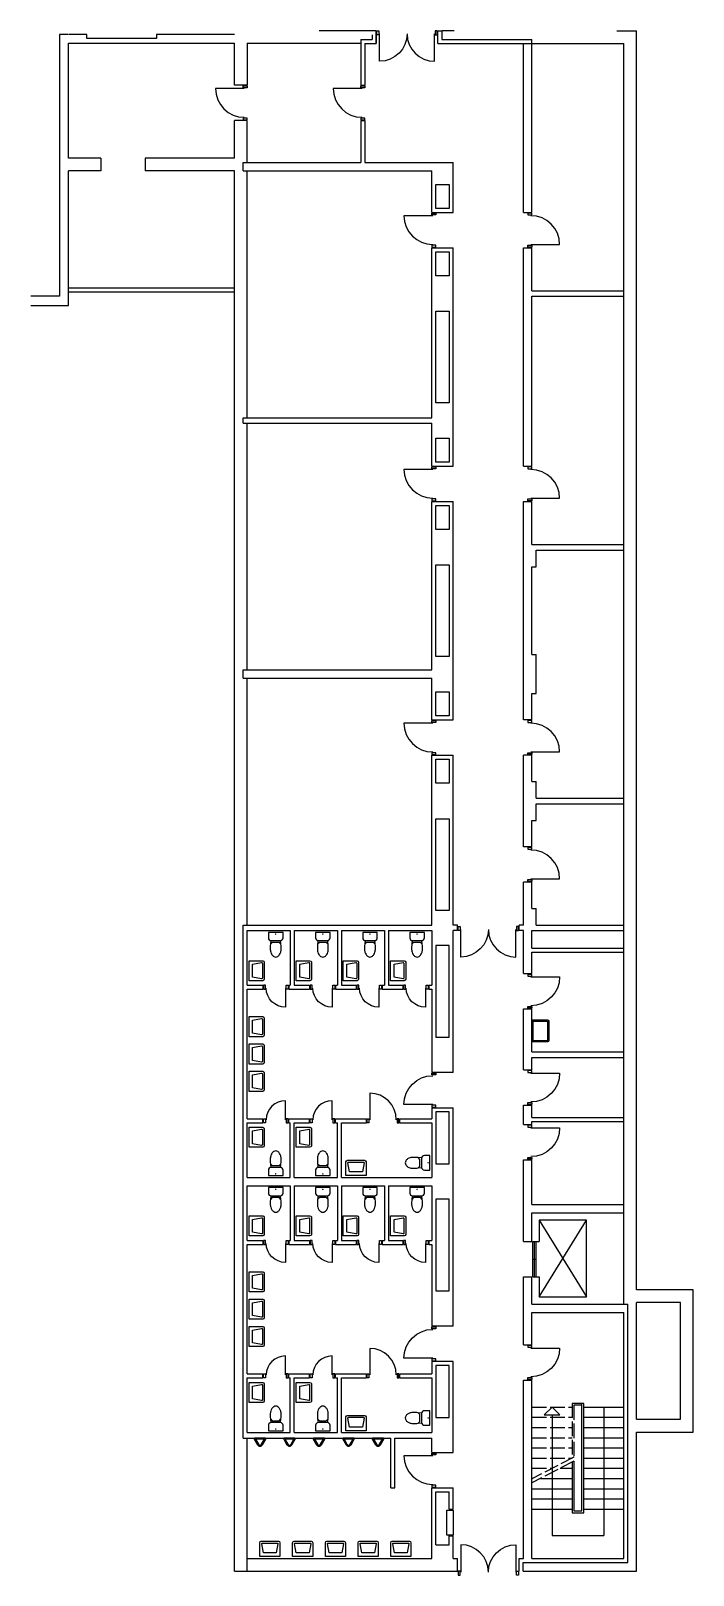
# Model space of a CAD drawing. Header units: millimetres. Extents: x -138872749 to -138854587, y 257765597 to 257807957.
import ezdxf

# ---------------------------------------------------------------- set-up
doc = ezdxf.new("R2010")
doc.units = ezdxf.units.MM
doc.header["$LTSCALE"] = 100
doc.linetypes.add('HIDDEN', pattern=[5, 4, -1])
for name, color, linetype in [('A12----', 1, 'Continuous'), ('A21----', 7, 'Continuous'), ('A22--U-', 3, 'Continuous'), ('A24----', 1, 'Continuous'), ('A321---', 1, 'Continuous'), ('A59----', 2, 'Continuous'), ('A66----', 12, 'Continuous'), ('A89--Y-', 12, 'Continuous')]:
    doc.layers.add(name, color=color, linetype=linetype)

# ---------------------------------------------------------------- blocks, each defined once
blk = doc.blocks.new('D97V')
for points in [[(20, 0), (20, 110), (70, 110), (70, 0)], [(950, 0), (950, 110), (900, 110), (900, 0)]]:
    blk.add_lwpolyline(points, close=True)
blk.add_lwpolyline([(90, 30), (90, -760, 0.4142135623730951), (880, 30, 0.4142135623730951)], format="xyb")
blk = doc.blocks.new('D97H')
for points in [[(-950, 110), (-900, 110), (-900, 0), (-950, 0)], [(-20, 0), (-20, 110), (-70, 110), (-70, 0)]]:
    blk.add_lwpolyline(points, close=True)
blk.add_lwpolyline([(-90, 30), (-90, -760, -0.4142135623730951), (-880, 30)], format="xyb")
blk = doc.blocks.new('RENGVASK')
blk.add_line((-305, -35), (305, -35))
blk.add_lwpolyline([(300, 0, -0.4142135623730951), (305, -5), (305, -425, -0.4142135623730951), (270, -460), (-270, -460, -0.4142135623730951), (-305, -425), (-305, -5, -0.4142135623730951), (-300, 0)], format="xyb", close=True)
blk.add_lwpolyline([(260, -35, -0.4142135623730951), (270, -45), (270, -415, -0.4142135623730951), (260, -425), (-260, -425, -0.4142135623730951), (-270, -415), (-270, -45, -0.4142135623730951), (-260, -35)], format="xyb")
blk = doc.blocks.new('D169D')
for points in [[(20, 110), (70, 110), (70, 0), (20, 0)], [(1670, 0), (1670, 110), (1620, 110), (1620, 0)]]:
    blk.add_lwpolyline(points, close=True)
for points in [[(844.9999999999982, 30, -0.4142135623730951), (89.99999999999454, -725.0000000000036), (89.99999999999454, 30)], [(844.9999999999964, 30, 0.4142135623730951), (1600, -725.0000000000036), (1600, 30)]]:
    blk.add_lwpolyline(points, format="xyb")
blk = doc.blocks.new('PIL')
for p, q in [((0, 0), (-212.1320343559637, -212.1320343559637)), ((0, 7.276e-12), (212.1320343559637, -212.1320343559564)), ((-212.1320343559637, -212.1320343559637), (212.1320343559746, -212.1320343559637))]:
    blk.add_line(p, q)
blk = doc.blocks.new('D71V')
for p, q in [((70, 110.0424046834014), (20, 110.0424046834014)), ((20, 110.0424046834014), (20, 0.0424046834014007)), ((20, 0.0424046834014007), (70, 0.0424046834014007)), ((70, 0.0424046834014007), (70, 110.0424046834014)), ((90, 28.39798818088457), (90, -491.6020118191154)), ((639.9999999999927, 0.0424046834014007), (639.9999999999927, 110.0424046834014)), ((639.9999999999927, 110.0424046834014), (689.9999999999927, 110.0424046834014)), ((689.9999999999927, 0.0424046834014007), (639.9999999999927, 0.0424046834014007)), ((689.9999999999927, 110.0424046834014), (689.9999999999927, 0.0424046834014007))]:
    blk.add_line(p, q)
blk.add_arc((91.4526085618927, 37.01359868510917), 528.617606347337, 269.8425545354011, 359.0661302777675)
blk = doc.blocks.new('D71H')
for points in [[(-640, 110.0424046834014), (-690, 110.0424046834014), (-690, 0.0424046834014007), (-640, 0.0424046834014007)], [(-20.00000000000728, 0.0424046834014007), (-70.00000000000728, 0.0424046834014007), (-70.00000000000728, 110.0424046834014), (-20.00000000000728, 110.0424046834014)]]:
    blk.add_lwpolyline(points, close=True)
blk.add_lwpolyline([(-90, 28.39798818088457), (-90, -491.6020118191154, -0.410250066279564), (-620, 28.39798818088457)], format="xyb")
blk = doc.blocks.new('D91H')
for points in [[(-839.9999999999927, 110.0424046833978), (-889.9999999999927, 110.0424046833978), (-889.9999999999927, 0.0424046833977627), (-839.9999999999927, 0.0424046833977627)], [(-19.99999999999272, 0.0424046833977627), (-69.99999999999272, 0.0424046833977627), (-69.99999999999272, 110.0424046833978), (-19.99999999999272, 110.0424046833978)]]:
    blk.add_lwpolyline(points, close=True)
blk.add_lwpolyline([(-819.9999999999927, 30.04240468339776, 0.4142135623730951), (-89.99999999999272, -699.9575953166022), (-89.99999999999272, 30.04240468339776)], format="xyb")
blk = doc.blocks.new('HV')
for points in [[(-235, -470, -0.4142135623730951), (-275, -430), (-275, -50), (275, -50), (275, -430, -0.4142135623730951), (235, -470)], [(-200.9562515292782, -420, -0.4689210488120354), (-220.6218916289799, -396.3582147963461), (-175, -150), (175, -150), (220.6218916289799, -396.3582147963461, -0.4689210488120356), (200.9562515292782, -420)]]:
    blk.add_lwpolyline(points, format="xyb", close=True)
blk = doc.blocks.new('TOI')
blk.add_lwpolyline([(-200, -200, 0.4142135623730951), (-125, -275), (125, -275, 0.4142135623730951), (200, -200), (200, -50), (-200, -50)], format="xyb", close=True)
blk.add_lwpolyline([(-132.2446960051893, -274.6492758400746), (-141.9837119652075, -375.0000000091859, 0.0557223020200318), (-149.9999999974971, -446.7073538793193), (-150, -500, 0.067325895239371), (-137.8636622487393, -589.7227315415512, 0.0797058162322264), (-106.0660171779746, -659.4284078790515, 0.1071248465941432), (-53.87955436162883, -710.0635837497539, 0.1401255773500056), (0, -725.4658166501031, 0.1401255773500056), (53.87955436162883, -710.0635837497539, 0.107124846594143), (106.0660171779746, -659.4284078790515, 0.0797058162323701), (137.8636622487684, -589.7227315414348, 0.0673258952392976), (150, -500), (150, -446.7073538793193, 0.0557223020191417), (141.9837119679651, -375.00000001031), (132.2446959978188, -274.6492758227178)], format="xyb")
blk.add_lwpolyline([(141.9837119581352, -375), (94.29769421648234, -325), (-94.29769421202946, -325), (-141.9837119589502, -375)])
at = {"const_width": 19.75}
blk.add_lwpolyline([(-10.125, -96.95899457277847, 1), (10.125, -96.95899457277847, 1)], format="xyb", close=True, dxfattribs=at)
blk = doc.blocks.new('URINAL')
for points in [[(140.6291130942336, -3.638e-12), (-140.6291130942336, 0, 0.5792579430561207), (-157.892155360445, -30.09887972573779), (-69.05216906486021, -181.9621041626342, 0.5735443452885162), (69.05216906486021, -181.9621041626342), (157.892155360445, -30.09887972573779, 0.5792579430559913)], [(123.1936696413395, -30.00000000000364), (-123.1936696413468, -30), (-43.15760566553945, -166.8137845740312, 0.5735443452885536), (43.15760566553945, -166.8137845740312)]]:
    blk.add_lwpolyline(points, format="xyb", close=True)

msp = doc.modelspace()

# ---------------------------------------------------------------- linework, layer by layer
at = {"layer": 'A12----'}
for p, q in [((-138863277.2756885, 257807606.7721266), (-138863277.2756885, 257807846.7721266)), ((-138861587.2756885, 257807606.7721266), (-138861587.2756885, 257807956.7721266)), ((-138861137.2756885, 257807956.7721266), (-138861467.2756885, 257807956.7721266)), ((-138856677.2756885, 257807956.7721266), (-138856137.2756885, 257807956.7721266)), ((-138856137.2756885, 257773421.7721266), (-138856137.2756885, 257807956.7721266)), ((-138867167.2756885, 257806466.7721266), (-138867167.2756885, 257807616.7721266)), ((-138866817.2756885, 257807616.7721266), (-138866817.2756885, 257806466.7721266)), ((-138866817.2756885, 257807616.7721266), (-138863697.2756885, 257807616.7721266)), ((-138861587.2756885, 257807606.7721266), (-138856677.2756885, 257807606.7721266)), ((-138859007.2756885, 257807606.7721266), (-138856487.2756885, 257807606.7721266)), ((-138856487.2756885, 257773026.7721266), (-138856487.2756885, 257807606.7721266)), ((-138866817.2756885, 257806466.7721266), (-138867167.2756885, 257806466.7721266)), ((-138866817.2756885, 257805496.7721266), (-138867167.2756885, 257805496.7721266)), ((-138867167.2756885, 257804466.7721266), (-138867167.2756885, 257805496.7721266)), ((-138867167.2756885, 257804466.7721266), (-138867167.2756885, 257805496.7721266)), ((-138866817.2756885, 257804346.7721266), (-138866817.2756885, 257805496.7721266)), ((-138870827.2756885, 257804466.7721266), (-138871717.2756885, 257804466.7721266)), ((-138870827.2756885, 257804466.7721266), (-138870827.2756885, 257804116.7721266)), ((-138869617.2756885, 257804466.7721266), (-138869617.2756885, 257804116.7721266)), ((-138867167.2756885, 257804466.7721266), (-138869617.2756885, 257804466.7721266)), ((-138870827.2756885, 257804116.7721266), (-138871717.2756885, 257804116.7721266)), ((-138867167.2756885, 257804116.7721266), (-138869617.2756885, 257804116.7721266)), ((-138867167.2756885, 257765706.7721266), (-138867167.2756885, 257804116.7721266)), ((-138867167.2756885, 257800786.7721266), (-138867167.2756885, 257804116.7721266)), ((-138866817.2756885, 257797346.7721266), (-138866817.2756885, 257804116.7721266)), ((-138866817.2756885, 257790426.7721266), (-138866817.2756885, 257797196.7721266)), ((-138866817.2756885, 257783426.7721266), (-138866817.2756885, 257790196.7721266)), ((-138856137.2756885, 257769871.7721266), (-138856137.2756885, 257773071.7721266)), ((-138856137.2756885, 257765706.7721266), (-138856137.2756885, 257769521.7721266)), ((-138866817.2756885, 257765706.7721266), (-138866817.2756885, 257769356.7721266)), ((-138867167.2756885, 257765706.7721266), (-138866817.2756885, 257765706.7721266)), ((-138859247.2756885, 257765706.7721266), (-138856137.2756885, 257765706.7721266))]:
    msp.add_line(p, q, dxfattribs=at)
for points in [[(-138856137.2756885, 257769521.7721266), (-138854587.2756885, 257769521.7721266), (-138854587.2756885, 257773421.7721266), (-138856137.2756885, 257773421.7721266)], [(-138856137.2756885, 257769871.7721266), (-138854937.2756885, 257769871.7721266), (-138854937.2756885, 257773071.7721266), (-138856137.2756885, 257773071.7721266)]]:
    msp.add_lwpolyline(points, dxfattribs=at)
at = {"layer": 'A21----'}
for p, q in [((-138863277.2756885, 257807956.7721266), (-138864847.2756885, 257807956.7721266)), ((-138863697.2756885, 257807716.7721266), (-138863387.2756885, 257807716.7721266)), ((-138863387.2756885, 257807846.7721266), (-138863387.2756885, 257807716.7721266)), ((-138863277.2756885, 257807616.7721266), (-138863277.2756885, 257807956.7721266)), ((-138863277.2756885, 257807956.7721266), (-138863277.2756885, 257807606.7721266)), ((-138861587.2756885, 257807616.7721266), (-138861587.2756885, 257807956.7721266)), ((-138861587.2756885, 257807616.7721266), (-138861587.2756885, 257807956.7721266)), ((-138861587.2756885, 257807956.7721266), (-138861477.2756885, 257807956.7721266)), ((-138861587.2756885, 257807956.7721266), (-138861467.2756885, 257807956.7721266)), ((-138861477.2756885, 257807956.7721266), (-138861477.2756885, 257807716.7721266)), ((-138861477.2756885, 257807716.7721266), (-138859007.2756885, 257807716.7721266)), ((-138863587.2756885, 257807606.7721266), (-138863277.2756885, 257807606.7721266)), ((-138861587.2756885, 257807606.7721266), (-138859237.2756885, 257807606.7721266)), ((-138871717.2756885, 257800906.7721266), (-138867167.2756885, 257800906.7721266)), ((-138871717.2756885, 257800796.7721266), (-138867167.2756885, 257800796.7721266)), ((-138866927.2756885, 257769356.7721266), (-138866927.2756885, 257783426.7721266)), ((-138866817.2756885, 257781776.7721266), (-138866817.2756885, 257783276.7721266)), ((-138866817.2756885, 257778116.7721266), (-138866817.2756885, 257781666.7721266)), ((-138866817.2756885, 257776506.7721266), (-138866817.2756885, 257778006.7721266)), ((-138866817.2756885, 257774776.7721266), (-138866817.2756885, 257776276.7721266)), ((-138866817.2756885, 257771116.7721266), (-138866817.2756885, 257774666.7721266)), ((-138856377.2756885, 257765946.7721266), (-138856377.2756885, 257773026.7721266)), ((-138856487.2756885, 257766056.7721266), (-138856487.2756885, 257772796.7721266)), ((-138866817.2756885, 257769506.7721266), (-138866817.2756885, 257771006.7721266)), ((-138866817.2756885, 257766056.7721266), (-138861757.2756885, 257766056.7721266)), ((-138866817.2756885, 257765706.7721266), (-138861047.2756885, 257765706.7721266)), ((-138861167.2756885, 257766056.7721266), (-138861047.2756885, 257766056.7721266)), ((-138861047.2756885, 257765706.7721266), (-138861047.2756885, 257766056.7721266)), ((-138859357.2756885, 257765706.7721266), (-138859357.2756885, 257766056.7721266)), ((-138859357.2756885, 257766056.7721266), (-138859237.2756885, 257766056.7721266)), ((-138859247.2756885, 257765946.7721266), (-138856377.2756885, 257765946.7721266)), ((-138859247.2756885, 257765706.7721266), (-138859247.2756885, 257765946.7721266)), ((-138859007.2756885, 257766056.7721266), (-138856487.2756885, 257766056.7721266))]:
    msp.add_line(p, q, dxfattribs=at)
at = {"layer": 'A21----', "linetype": 'Continuous'}
for points in [[(-138871717.2756884, 257807856.7721266), (-138871967.2756884, 257807856.7721266), (-138871967.2756884, 257800676.7721266), (-138872749.3216737, 257800676.7721266)], [(-138867167.2756884, 257807856.7721266), (-138869307.2756884, 257807856.7721266), (-138869307.2756884, 257807746.7721266), (-138871217.2756884, 257807746.7721266), (-138871217.2756884, 257807856.7721266), (-138871697.2756884, 257807856.7721266)], [(-138871717.2756885, 257804466.7721266), (-138871717.2756884, 257807616.7721266), (-138867167.2756884, 257807616.7721266)], [(-138872749.3216738, 257800426.7721266), (-138871717.2756884, 257800426.7721266), (-138871717.2756885, 257804116.7721266)]]:
    msp.add_lwpolyline(points, dxfattribs=at)
at = {"layer": 'A22--U-'}
for p, q in [((-138863697.2756885, 257807716.7721266), (-138863697.2756885, 257806466.7721266)), ((-138859007.2756885, 257802976.7721266), (-138859007.2756885, 257807716.7721266)), ((-138863587.2756885, 257807606.7721266), (-138863587.2756885, 257806466.7721266)), ((-138859237.2756885, 257802976.7721266), (-138859237.2756885, 257807606.7721266)), ((-138863697.2756885, 257806466.7721266), (-138863587.2756885, 257806466.7721266)), ((-138863697.2756885, 257805496.7721266), (-138863697.2756885, 257804346.7721266)), ((-138863697.2756885, 257805496.7721266), (-138863587.2756885, 257805496.7721266)), ((-138863587.2756885, 257805496.7721266), (-138863587.2756885, 257804346.7721266)), ((-138866927.2756885, 257804346.7721266), (-138863697.2756885, 257804346.7721266)), ((-138866927.2756885, 257804116.7721266), (-138866927.2756885, 257804346.7721266)), ((-138863587.2756885, 257804346.7721266), (-138861167.2756885, 257804346.7721266)), ((-138861167.2756885, 257802976.7721266), (-138861167.2756885, 257804346.7721266)), ((-138866927.2756885, 257804116.7721266), (-138861757.2756885, 257804116.7721266)), ((-138861757.2756885, 257802976.7721266), (-138861757.2756885, 257804116.7721266)), ((-138861757.2756885, 257802976.7721266), (-138861167.2756885, 257802976.7721266)), ((-138859237.2756885, 257802976.7721266), (-138859007.2756885, 257802976.7721266)), ((-138861757.2756885, 257797346.7721266), (-138861757.2756885, 257802006.7721266)), ((-138861757.2756885, 257802006.7721266), (-138861167.2756885, 257802006.7721266)), ((-138861167.2756885, 257796016.7721266), (-138861167.2756885, 257802006.7721266)), ((-138859237.2756885, 257802006.7721266), (-138859007.2756885, 257802006.7721266)), ((-138859237.2756885, 257796016.7721266), (-138859237.2756885, 257802006.7721266)), ((-138859007.2756885, 257800826.7721266), (-138859007.2756885, 257802006.7721266)), ((-138859007.2756885, 257800826.7721266), (-138856487.2756885, 257800826.7721266)), ((-138859007.2756885, 257796016.7721266), (-138859007.2756885, 257800676.7721266)), ((-138859007.2756885, 257800676.7721266), (-138856487.2756885, 257800676.7721266)), ((-138866927.2756885, 257797346.7721266), (-138861757.2756885, 257797346.7721266)), ((-138866927.2756885, 257797196.7721266), (-138866927.2756885, 257797346.7721266)), ((-138866927.2756885, 257797196.7721266), (-138861757.2756885, 257797196.7721266)), ((-138861757.2756885, 257796016.7721266), (-138861757.2756885, 257797196.7721266)), ((-138861757.2756885, 257796016.7721266), (-138861167.2756885, 257796016.7721266)), ((-138859237.2756885, 257796016.7721266), (-138859007.2756885, 257796016.7721266)), ((-138861757.2756885, 257790426.7721266), (-138861757.2756885, 257795046.7721266)), ((-138861757.2756885, 257795046.7721266), (-138861167.2756885, 257795046.7721266)), ((-138861167.2756885, 257789056.7721266), (-138861167.2756885, 257795046.7721266)), ((-138859237.2756885, 257795046.7721266), (-138859007.2756885, 257795046.7721266)), ((-138859237.2756885, 257789056.7721266), (-138859237.2756885, 257795046.7721266)), ((-138859007.2756885, 257793866.7721266), (-138859007.2756885, 257795046.7721266)), ((-138859007.2756885, 257793866.7721266), (-138856487.2756885, 257793866.7721266)), ((-138858887.2756885, 257793256.7721266), (-138858887.2756885, 257793716.7721266)), ((-138858887.2756885, 257793716.7721266), (-138856487.2756885, 257793716.7721266)), ((-138859007.2756885, 257793256.7721266), (-138858887.2756885, 257793256.7721266)), ((-138859007.2756885, 257790846.7721266), (-138859007.2756885, 257793256.7721266)), ((-138859007.2756885, 257790846.7721266), (-138858887.2756885, 257790846.7721266)), ((-138858887.2756885, 257789776.7721266), (-138858887.2756885, 257790846.7721266)), ((-138866927.2756885, 257790426.7721266), (-138861757.2756885, 257790426.7721266)), ((-138866927.2756885, 257790196.7721266), (-138866927.2756885, 257790426.7721266)), ((-138866927.2756885, 257790196.7721266), (-138861757.2756885, 257790196.7721266)), ((-138861757.2756885, 257789056.7721266), (-138861757.2756885, 257790196.7721266)), ((-138859007.2756885, 257789776.7721266), (-138858887.2756885, 257789776.7721266)), ((-138859007.2756885, 257789056.7721266), (-138859007.2756885, 257789776.7721266)), ((-138861757.2756885, 257789056.7721266), (-138861167.2756885, 257789056.7721266)), ((-138859007.2756885, 257789056.7721266), (-138859237.2756885, 257789056.7721266)), ((-138861757.2756885, 257783426.7721266), (-138861757.2756885, 257788086.7721266)), ((-138861757.2756885, 257788086.7721266), (-138861167.2756885, 257788086.7721266)), ((-138861167.2756885, 257783426.7721266), (-138861167.2756885, 257788086.7721266)), ((-138859007.2756885, 257788086.7721266), (-138859237.2756885, 257788086.7721266)), ((-138859237.2756885, 257785576.7721266), (-138859237.2756885, 257788086.7721266)), ((-138859007.2756885, 257787366.7721266), (-138859007.2756885, 257788086.7721266)), ((-138859007.2756885, 257787366.7721266), (-138858887.2756885, 257787366.7721266)), ((-138858887.2756885, 257786906.7721266), (-138858887.2756885, 257787366.7721266)), ((-138858887.2756885, 257786906.7721266), (-138856487.2756885, 257786906.7721266)), ((-138858887.2756885, 257786296.7721266), (-138858887.2756885, 257786756.7721266)), ((-138858887.2756885, 257786756.7721266), (-138856487.2756885, 257786756.7721266)), ((-138859007.2756885, 257786296.7721266), (-138858887.2756885, 257786296.7721266)), ((-138859007.2756885, 257785576.7721266), (-138859007.2756885, 257786296.7721266)), ((-138859007.2756885, 257785576.7721266), (-138859237.2756885, 257785576.7721266)), ((-138859007.2756885, 257784606.7721266), (-138859237.2756885, 257784606.7721266)), ((-138859237.2756885, 257783426.7721266), (-138859237.2756885, 257784606.7721266)), ((-138859007.2756885, 257783886.7721266), (-138859007.2756885, 257784606.7721266)), ((-138859007.2756885, 257783886.7721266), (-138858887.2756885, 257783886.7721266)), ((-138858887.2756885, 257783426.7721266), (-138858887.2756885, 257783886.7721266)), ((-138866927.2756885, 257783426.7721266), (-138861757.2756885, 257783426.7721266)), ((-138866817.2756885, 257783276.7721266), (-138865634.7756885, 257783276.7721266)), ((-138865634.7756885, 257783276.7721266), (-138865634.7756885, 257781776.7721266)), ((-138865524.7756885, 257783276.7721266), (-138864342.2756885, 257783276.7721266)), ((-138865524.7756885, 257783276.7721266), (-138865524.7756885, 257781776.7721266)), ((-138864342.2756885, 257783276.7721266), (-138864342.2756885, 257781776.7721266)), ((-138864232.2756885, 257783276.7721266), (-138863049.7756885, 257783276.7721266)), ((-138864232.2756885, 257783276.7721266), (-138864232.2756885, 257781776.7721266)), ((-138863049.7756885, 257783276.7721266), (-138863049.7756885, 257781776.7721266)), ((-138862939.7756885, 257783276.7721266), (-138861757.2756885, 257783276.7721266)), ((-138862939.7756885, 257783276.7721266), (-138862939.7756885, 257781776.7721266)), ((-138861757.2756885, 257783276.7721266), (-138861757.2756885, 257781776.7721266)), ((-138861047.2756885, 257783426.7721266), (-138861167.2756885, 257783426.7721266)), ((-138861167.2756885, 257779386.7721266), (-138861167.2756885, 257783276.7721266)), ((-138861047.2756885, 257783276.7721266), (-138861167.2756885, 257783276.7721266)), ((-138861047.2756885, 257783276.7721266), (-138861047.2756885, 257783426.7721266)), ((-138859237.2756885, 257783426.7721266), (-138859357.2756885, 257783426.7721266)), ((-138859357.2756885, 257783276.7721266), (-138859357.2756885, 257783426.7721266)), ((-138859237.2756885, 257783276.7721266), (-138859357.2756885, 257783276.7721266)), ((-138859237.2756885, 257782096.7721266), (-138859237.2756885, 257783276.7721266)), ((-138859007.2756885, 257782796.7721266), (-138859007.2756885, 257783276.7721266)), ((-138859007.2756885, 257783276.7721266), (-138856487.2756885, 257783276.7721266)), ((-138858887.2756885, 257783426.7721266), (-138856487.2756885, 257783426.7721266)), ((-138859007.2756885, 257782796.7721266), (-138856487.2756885, 257782796.7721266)), ((-138859007.2756885, 257782096.7721266), (-138859007.2756885, 257782686.7721266)), ((-138859007.2756885, 257782686.7721266), (-138856487.2756885, 257782686.7721266)), ((-138859237.2756885, 257782096.7721266), (-138859007.2756885, 257782096.7721266)), ((-138866817.2756885, 257781776.7721266), (-138866387.2756885, 257781776.7721266)), ((-138866817.2756885, 257781666.7721266), (-138866387.2756885, 257781666.7721266)), ((-138866387.2756885, 257781776.7721266), (-138866387.2756885, 257781666.7721266)), ((-138865677.2756885, 257781776.7721266), (-138865634.7756885, 257781776.7721266)), ((-138865677.2756885, 257781776.7721266), (-138865677.2756885, 257781666.7721266)), ((-138865677.2756885, 257781666.7721266), (-138865107.2756885, 257781666.7721266)), ((-138865524.7756885, 257781776.7721266), (-138865107.2756885, 257781776.7721266)), ((-138865107.2756885, 257781776.7721266), (-138865107.2756885, 257781666.7721266)), ((-138864397.2756885, 257781776.7721266), (-138864342.2756885, 257781776.7721266)), ((-138864397.2756885, 257781776.7721266), (-138864397.2756885, 257781666.7721266)), ((-138864397.2756885, 257781666.7721266), (-138863827.2756885, 257781666.7721266)), ((-138864232.2756885, 257781776.7721266), (-138863827.2756885, 257781776.7721266)), ((-138863827.2756885, 257781776.7721266), (-138863827.2756885, 257781666.7721266)), ((-138863117.2756885, 257781776.7721266), (-138863049.7756885, 257781776.7721266)), ((-138863117.2756885, 257781776.7721266), (-138863117.2756885, 257781666.7721266)), ((-138863117.2756885, 257781666.7721266), (-138862547.2756885, 257781666.7721266)), ((-138862939.7756885, 257781776.7721266), (-138862547.2756885, 257781776.7721266)), ((-138862547.2756885, 257781776.7721266), (-138862547.2756885, 257781666.7721266)), ((-138861837.2756885, 257781776.7721266), (-138861757.2756885, 257781776.7721266)), ((-138861837.2756885, 257781776.7721266), (-138861837.2756885, 257781666.7721266)), ((-138861837.2756885, 257781666.7721266), (-138861757.2756885, 257781666.7721266)), ((-138861757.2756885, 257781666.7721266), (-138861757.2756885, 257779386.7721266)), ((-138859237.2756885, 257779456.7721266), (-138859237.2756885, 257781126.7721266)), ((-138859237.2756885, 257781126.7721266), (-138859007.2756885, 257781126.7721266)), ((-138859007.2756885, 257779946.7721266), (-138859007.2756885, 257781126.7721266)), ((-138859007.2756885, 257779946.7721266), (-138856487.2756885, 257779946.7721266)), ((-138859007.2756885, 257779456.7721266), (-138859007.2756885, 257779796.7721266)), ((-138859007.2756885, 257779796.7721266), (-138856487.2756885, 257779796.7721266)), ((-138861167.2756885, 257779386.7721266), (-138861757.2756885, 257779386.7721266)), ((-138859237.2756885, 257779456.7721266), (-138859007.2756885, 257779456.7721266)), ((-138861757.2756885, 257778416.7721266), (-138861167.2756885, 257778416.7721266)), ((-138861757.2756885, 257778416.7721266), (-138861757.2756885, 257778116.7721266)), ((-138861167.2756885, 257772426.7721266), (-138861167.2756885, 257778416.7721266)), ((-138859237.2756885, 257777956.7721266), (-138859237.2756885, 257778486.7721266)), ((-138859237.2756885, 257778486.7721266), (-138859007.2756885, 257778486.7721266)), ((-138859007.2756885, 257778146.7721266), (-138859007.2756885, 257778486.7721266)), ((-138866817.2756885, 257778116.7721266), (-138866387.2756885, 257778116.7721266)), ((-138866817.2756885, 257778006.7721266), (-138866387.2756885, 257778006.7721266)), ((-138866387.2756885, 257778006.7721266), (-138866387.2756885, 257778116.7721266)), ((-138865677.2756885, 257778006.7721266), (-138865677.2756885, 257778116.7721266)), ((-138865677.2756885, 257778116.7721266), (-138865107.2756885, 257778116.7721266)), ((-138865677.2756885, 257778006.7721266), (-138865634.7756885, 257778006.7721266)), ((-138865634.7756885, 257776506.7721266), (-138865634.7756885, 257778006.7721266)), ((-138865524.7756885, 257776506.7721266), (-138865524.7756885, 257778006.7721266)), ((-138865524.7756885, 257778006.7721266), (-138865107.2756885, 257778006.7721266)), ((-138865107.2756885, 257778006.7721266), (-138865107.2756885, 257778116.7721266)), ((-138864397.2756885, 257778006.7721266), (-138864397.2756885, 257778116.7721266)), ((-138864397.2756885, 257778116.7721266), (-138863547.2756885, 257778116.7721266)), ((-138864397.2756885, 257778006.7721266), (-138864342.2756885, 257778006.7721266)), ((-138864342.2756885, 257776506.7721266), (-138864342.2756885, 257778006.7721266)), ((-138864232.2756885, 257776506.7721266), (-138864232.2756885, 257778006.7721266)), ((-138864232.2756885, 257778006.7721266), (-138863547.2756885, 257778006.7721266)), ((-138863547.2756885, 257778006.7721266), (-138863547.2756885, 257778116.7721266)), ((-138862637.2756885, 257778116.7721266), (-138862637.2756885, 257778006.7721266)), ((-138862637.2756885, 257778116.7721266), (-138861757.2756885, 257778116.7721266)), ((-138862637.2756885, 257778006.7721266), (-138861757.2756885, 257778006.7721266)), ((-138861757.2756885, 257778006.7721266), (-138861757.2756885, 257776506.7721266)), ((-138859007.2756885, 257778146.7721266), (-138856487.2756885, 257778146.7721266)), ((-138859007.2756885, 257777956.7721266), (-138859007.2756885, 257778036.7721266)), ((-138859007.2756885, 257778036.7721266), (-138856487.2756885, 257778036.7721266)), ((-138859237.2756885, 257777956.7721266), (-138859007.2756885, 257777956.7721266)), ((-138859237.2756885, 257774746.7721266), (-138859237.2756885, 257776986.7721266)), ((-138859237.2756885, 257776986.7721266), (-138859007.2756885, 257776986.7721266)), ((-138859007.2756885, 257775766.7721266), (-138859007.2756885, 257776986.7721266)), ((-138866817.2756885, 257776506.7721266), (-138865634.7756885, 257776506.7721266)), ((-138866817.2756885, 257776276.7721266), (-138865634.7756885, 257776276.7721266)), ((-138865634.7756885, 257776276.7721266), (-138865634.7756885, 257774776.7721266)), ((-138865524.7756885, 257776506.7721266), (-138864342.2756885, 257776506.7721266)), ((-138865524.7756885, 257776276.7721266), (-138865524.7756885, 257774776.7721266)), ((-138865524.7756885, 257776276.7721266), (-138864342.2756885, 257776276.7721266)), ((-138864342.2756885, 257776276.7721266), (-138864342.2756885, 257774776.7721266)), ((-138864232.2756885, 257776506.7721266), (-138861757.2756885, 257776506.7721266)), ((-138864232.2756885, 257776276.7721266), (-138864232.2756885, 257774776.7721266)), ((-138864232.2756885, 257776276.7721266), (-138863049.7756885, 257776276.7721266)), ((-138863049.7756885, 257776276.7721266), (-138863049.7756885, 257774776.7721266)), ((-138862939.7756885, 257776276.7721266), (-138862939.7756885, 257774776.7721266)), ((-138862939.7756885, 257776276.7721266), (-138861757.2756885, 257776276.7721266)), ((-138861757.2756885, 257776276.7721266), (-138861757.2756885, 257774776.7721266)), ((-138859007.2756885, 257775766.7721266), (-138856487.2756885, 257775766.7721266)), ((-138859007.2756885, 257774746.7721266), (-138859007.2756885, 257775536.7721266)), ((-138859007.2756885, 257775536.7721266), (-138856487.2756885, 257775536.7721266)), ((-138866817.2756885, 257774776.7721266), (-138866387.2756885, 257774776.7721266)), ((-138866817.2756885, 257774666.7721266), (-138866387.2756885, 257774666.7721266)), ((-138866387.2756885, 257774776.7721266), (-138866387.2756885, 257774666.7721266)), ((-138865677.2756885, 257774776.7721266), (-138865677.2756885, 257774666.7721266)), ((-138865677.2756885, 257774776.7721266), (-138865634.7756885, 257774776.7721266)), ((-138865677.2756885, 257774666.7721266), (-138865107.2756885, 257774666.7721266)), ((-138865524.7756885, 257774776.7721266), (-138865107.2756885, 257774776.7721266)), ((-138865107.2756885, 257774776.7721266), (-138865107.2756885, 257774666.7721266)), ((-138864397.2756885, 257774776.7721266), (-138864397.2756885, 257774666.7721266)), ((-138864397.2756885, 257774776.7721266), (-138864342.2756885, 257774776.7721266)), ((-138864397.2756885, 257774666.7721266), (-138863827.2756885, 257774666.7721266)), ((-138864232.2756885, 257774776.7721266), (-138863827.2756885, 257774776.7721266)), ((-138863827.2756885, 257774776.7721266), (-138863827.2756885, 257774666.7721266)), ((-138863117.2756885, 257774776.7721266), (-138863117.2756885, 257774666.7721266)), ((-138863117.2756885, 257774776.7721266), (-138863049.7756885, 257774776.7721266)), ((-138863117.2756885, 257774666.7721266), (-138862547.2756885, 257774666.7721266)), ((-138862939.7756885, 257774776.7721266), (-138862547.2756885, 257774776.7721266)), ((-138862547.2756885, 257774776.7721266), (-138862547.2756885, 257774666.7721266)), ((-138861837.2756885, 257774776.7721266), (-138861837.2756885, 257774666.7721266)), ((-138861837.2756885, 257774776.7721266), (-138861757.2756885, 257774776.7721266)), ((-138861837.2756885, 257774666.7721266), (-138861757.2756885, 257774666.7721266)), ((-138861757.2756885, 257774666.7721266), (-138861757.2756885, 257772426.7721266)), ((-138859237.2756885, 257774746.7721266), (-138859007.2756885, 257774746.7721266)), ((-138859237.2756885, 257771916.7721266), (-138859237.2756885, 257773776.7721266)), ((-138859237.2756885, 257773776.7721266), (-138859007.2756885, 257773776.7721266)), ((-138859007.2756885, 257773026.7721266), (-138859007.2756885, 257773776.7721266)), ((-138859007.2756885, 257773026.7721266), (-138856377.2756885, 257773026.7721266)), ((-138859007.2756885, 257771916.7721266), (-138859007.2756885, 257772796.7721266)), ((-138859007.2756885, 257772796.7721266), (-138856487.2756885, 257772796.7721266)), ((-138861167.2756885, 257772426.7721266), (-138861757.2756885, 257772426.7721266)), ((-138859237.2756885, 257771916.7721266), (-138859007.2756885, 257771916.7721266)), ((-138861757.2756885, 257771456.7721266), (-138861757.2756885, 257771116.7721266)), ((-138861167.2756885, 257771456.7721266), (-138861757.2756885, 257771456.7721266)), ((-138861167.2756885, 257768961.7721266), (-138861167.2756885, 257771456.7721266)), ((-138866817.2756885, 257771116.7721266), (-138866387.2756885, 257771116.7721266)), ((-138866817.2756885, 257771006.7721266), (-138866387.2756885, 257771006.7721266)), ((-138866387.2756885, 257771006.7721266), (-138866387.2756885, 257771116.7721266)), ((-138865677.2756885, 257771116.7721266), (-138865107.2756885, 257771116.7721266)), ((-138865677.2756885, 257771006.7721266), (-138865677.2756885, 257771116.7721266)), ((-138865677.2756885, 257771006.7721266), (-138865634.7756885, 257771006.7721266)), ((-138865634.7756885, 257769506.7721266), (-138865634.7756885, 257771006.7721266)), ((-138865524.7756885, 257771006.7721266), (-138865107.2756885, 257771006.7721266)), ((-138865524.7756885, 257769506.7721266), (-138865524.7756885, 257771006.7721266)), ((-138865107.2756885, 257771006.7721266), (-138865107.2756885, 257771116.7721266)), ((-138864397.2756885, 257771116.7721266), (-138863547.2756885, 257771116.7721266)), ((-138864397.2756885, 257771006.7721266), (-138864397.2756885, 257771116.7721266)), ((-138864397.2756885, 257771006.7721266), (-138864342.2756885, 257771006.7721266)), ((-138864342.2756885, 257769506.7721266), (-138864342.2756885, 257771006.7721266)), ((-138864232.2756885, 257771006.7721266), (-138863547.2756885, 257771006.7721266)), ((-138864232.2756885, 257769506.7721266), (-138864232.2756885, 257771006.7721266)), ((-138863547.2756885, 257771006.7721266), (-138863547.2756885, 257771116.7721266)), ((-138862637.2756885, 257771116.7721266), (-138861757.2756885, 257771116.7721266)), ((-138862637.2756885, 257771116.7721266), (-138862637.2756885, 257771006.7721266)), ((-138862637.2756885, 257771006.7721266), (-138861757.2756885, 257771006.7721266)), ((-138861757.2756885, 257771006.7721266), (-138861757.2756885, 257769506.7721266)), ((-138859237.2756885, 257770946.7721266), (-138859007.2756885, 257770946.7721266)), ((-138859237.2756885, 257766056.7721266), (-138859237.2756885, 257770946.7721266)), ((-138859007.2756885, 257766056.7721266), (-138859007.2756885, 257770946.7721266)), ((-138866817.2756885, 257769506.7721266), (-138865634.7756885, 257769506.7721266)), ((-138865524.7756885, 257769506.7721266), (-138864342.2756885, 257769506.7721266)), ((-138864232.2756885, 257769506.7721266), (-138861757.2756885, 257769506.7721266)), ((-138866927.2756885, 257769356.7721266), (-138862877.2756885, 257769356.7721266)), ((-138862877.2756885, 257767991.7721266), (-138862877.2756885, 257769356.7721266)), ((-138862767.2756885, 257767991.7721266), (-138862767.2756885, 257769356.7721266)), ((-138862767.2756885, 257769356.7721266), (-138861757.2756885, 257769356.7721266)), ((-138861757.2756885, 257768961.7721266), (-138861757.2756885, 257769356.7721266)), ((-138861757.2756885, 257768961.7721266), (-138861167.2756885, 257768961.7721266)), ((-138862877.2756885, 257767991.7721266), (-138862767.2756885, 257767991.7721266)), ((-138861757.2756885, 257767991.7721266), (-138861167.2756885, 257767991.7721266)), ((-138861757.2756885, 257766056.7721266), (-138861757.2756885, 257767991.7721266)), ((-138861647.2756885, 257767881.7721266), (-138861277.2756885, 257767881.7721266)), ((-138861647.2756885, 257766426.7721266), (-138861647.2756885, 257767881.7721266)), ((-138861277.2756885, 257767401.7721266), (-138861277.2756885, 257767881.7721266)), ((-138861167.2756885, 257767401.7721266), (-138861167.2756885, 257767991.7721266)), ((-138861277.2756885, 257767401.7721266), (-138861167.2756885, 257767401.7721266)), ((-138861277.2756885, 257766671.7721266), (-138861167.2756885, 257766671.7721266)), ((-138861277.2756885, 257766426.7721266), (-138861277.2756885, 257766671.7721266)), ((-138861167.2756885, 257766056.7721266), (-138861167.2756885, 257766671.7721266)), ((-138861647.2756885, 257766426.7721266), (-138861277.2756885, 257766426.7721266))]:
    msp.add_line(p, q, dxfattribs=at)
for points in [[(-138861647.2756885, 257803086.7721266), (-138861647.2756885, 257803746.7721266), (-138861277.2756885, 257803746.7721266), (-138861277.2756885, 257803086.7721266)], [(-138861277.2756885, 257801236.7721266), (-138861647.2756885, 257801236.7721266), (-138861647.2756885, 257801896.7721266), (-138861277.2756885, 257801896.7721266)], [(-138861277.2756885, 257797751.7721266), (-138861647.2756885, 257797751.7721266), (-138861647.2756885, 257800266.7721266), (-138861277.2756885, 257800266.7721266)], [(-138861647.2756885, 257796126.7721266), (-138861647.2756885, 257796786.7721266), (-138861277.2756885, 257796786.7721266), (-138861277.2756885, 257796126.7721266)], [(-138861277.2756885, 257794276.7721266), (-138861647.2756885, 257794276.7721266), (-138861647.2756885, 257794936.7721266), (-138861277.2756885, 257794936.7721266)], [(-138861277.2756885, 257790791.7721266), (-138861647.2756885, 257790791.7721266), (-138861647.2756885, 257793306.7721266), (-138861277.2756885, 257793306.7721266)], [(-138861647.2756885, 257789166.7721266), (-138861647.2756885, 257789826.7721266), (-138861277.2756885, 257789826.7721266), (-138861277.2756885, 257789166.7721266)], [(-138861277.2756885, 257787316.7721266), (-138861647.2756885, 257787316.7721266), (-138861647.2756885, 257787976.7721266), (-138861277.2756885, 257787976.7721266)], [(-138861277.2756885, 257783831.7721266), (-138861647.2756885, 257783831.7721266), (-138861647.2756885, 257786346.7721266), (-138861277.2756885, 257786346.7721266)], [(-138861277.2756885, 257782871.7721266), (-138861647.2756885, 257782871.7721266), (-138861647.2756885, 257780356.7721266), (-138861277.2756885, 257780356.7721266)], [(-138861647.2756885, 257778306.7721266), (-138861647.2756885, 257776876.7721266), (-138861277.2756885, 257776876.7721266), (-138861277.2756885, 257778306.7721266)], [(-138861277.2756885, 257775911.7721266), (-138861647.2756885, 257775911.7721266), (-138861647.2756885, 257773396.7721266), (-138861277.2756885, 257773396.7721266)], [(-138861277.2756885, 257769916.7721266), (-138861277.2756885, 257771346.7721266), (-138861647.2756885, 257771346.7721266), (-138861647.2756885, 257769916.7721266)]]:
    msp.add_lwpolyline(points, close=True, dxfattribs=at)
at = {"layer": 'A24----', "linetype": 'HIDDEN'}
for p, q in [((-138859007.2756885, 257770206.7721266), (-138857907.2756885, 257770206.7721266)), ((-138859007.2756885, 257769926.7721266), (-138857907.2756885, 257769926.7721266)), ((-138857907.2756885, 257770306.7721266), (-138857907.2756885, 257768806.7721266)), ((-138857637.2756885, 257770306.7721266), (-138857907.2756885, 257770306.7721266)), ((-138857637.2756885, 257770256.7721266), (-138857857.2756885, 257770256.7721266)), ((-138857857.2756885, 257770256.7721266), (-138857857.2756885, 257768832.6201442)), ((-138859007.2756885, 257769646.7721266), (-138857907.2756885, 257769646.7721266)), ((-138859007.2756885, 257769366.7721266), (-138857907.2756885, 257769366.7721266)), ((-138859007.2756885, 257769086.7721266), (-138857907.2756885, 257769086.7721266)), ((-138857857.2756885, 257768832.6201442), (-138859007.2756885, 257768238.115739)), ((-138859007.2756885, 257768806.7721266), (-138857907.2756885, 257768806.7721266)), ((-138857857.2756885, 257768720.0480337), (-138859007.2756885, 257768125.5436285)), ((-138859007.2756885, 257768526.7721266), (-138858448.9032982, 257768526.7721266))]:
    msp.add_line(p, q, dxfattribs=at)
at = {"layer": 'A24----'}
for p, q in [((-138858457.2756885, 257769994.6400923), (-138858457.2756885, 257766681.7721266)), ((-138857637.2756885, 257767356.7721266), (-138857637.2756885, 257770306.7721266)), ((-138857587.2756885, 257770306.7721266), (-138857637.2756885, 257770306.7721266)), ((-138857587.2756885, 257767306.7721266), (-138857587.2756885, 257770306.7721266)), ((-138857587.2756885, 257770206.7721266), (-138856487.2756885, 257770206.7721266)), ((-138857587.2756885, 257769926.7721266), (-138856487.2756885, 257769926.7721266)), ((-138857037.2756885, 257770206.7721266), (-138857037.2756885, 257766681.7721266)), ((-138857587.2756885, 257769646.7721266), (-138856487.2756885, 257769646.7721266)), ((-138857587.2756885, 257769366.7721266), (-138856487.2756885, 257769366.7721266)), ((-138857587.2756885, 257769086.7721266), (-138856487.2756885, 257769086.7721266)), ((-138857907.2756885, 257768694.2000161), (-138857907.2756885, 257767306.7721266)), ((-138857857.2756885, 257768720.0480337), (-138857857.2756885, 257767356.7721266)), ((-138857587.2756885, 257768806.7721266), (-138856487.2756885, 257768806.7721266)), ((-138859007.2756885, 257768246.7721266), (-138858990.5309079, 257768246.7721266)), ((-138858772.7731825, 257768246.7721266), (-138857907.2756885, 257768246.7721266)), ((-138858231.1455727, 257768526.7721266), (-138857907.2756885, 257768526.7721266)), ((-138857587.2756885, 257768526.7721266), (-138856487.2756885, 257768526.7721266)), ((-138857587.2756885, 257768246.7721266), (-138856487.2756885, 257768246.7721266)), ((-138856504.020469, 257768246.7721266), (-138856487.2756885, 257768246.7721266)), ((-138859007.2756885, 257767966.7721266), (-138857907.2756885, 257767966.7721266)), ((-138857587.2756885, 257767966.7721266), (-138856487.2756885, 257767966.7721266)), ((-138859007.2756885, 257767686.7721266), (-138857907.2756885, 257767686.7721266)), ((-138859007.2756885, 257767406.7721266), (-138857907.2756885, 257767406.7721266)), ((-138857587.2756885, 257767686.7721266), (-138856487.2756885, 257767686.7721266)), ((-138857587.2756885, 257767406.7721266), (-138856487.2756885, 257767406.7721266)), ((-138857907.2756885, 257767306.7721266), (-138857587.2756885, 257767306.7721266)), ((-138857857.2756885, 257767356.7721266), (-138857637.2756885, 257767356.7721266)), ((-138858457.2756885, 257766681.7721266), (-138857037.2756885, 257766681.7721266))]:
    msp.add_line(p, q, dxfattribs=at)
at = {"layer": 'A66----'}
for p, q in [((-138858807.2756885, 257775331.7721266), (-138858807.2756885, 257774746.7721266)), ((-138857507.2756885, 257775331.7721266), (-138858807.2756885, 257775331.7721266)), ((-138858807.2756885, 257773231.7721266), (-138857507.2756885, 257775331.7721266)), ((-138858807.2756885, 257775331.7721266), (-138857507.2756885, 257773231.7721266)), ((-138857507.2756885, 257773231.7721266), (-138857507.2756885, 257775331.7721266)), ((-138858987.2756885, 257773776.7721266), (-138858987.2756885, 257774746.7721266)), ((-138858987.2756885, 257774746.7721266), (-138858807.2756885, 257774746.7721266)), ((-138858937.2756885, 257773776.7721266), (-138858937.2756885, 257774746.7721266)), ((-138858887.2756885, 257773776.7721266), (-138858887.2756885, 257774746.7721266)), ((-138858987.2756885, 257774261.7721266), (-138858887.2756885, 257774261.7721266)), ((-138858987.2756885, 257773776.7721266), (-138858807.2756885, 257773776.7721266)), ((-138858807.2756885, 257773776.7721266), (-138858807.2756885, 257773231.7721266)), ((-138858807.2756885, 257773231.7721266), (-138857507.2756885, 257773231.7721266))]:
    msp.add_line(p, q, dxfattribs=at)
at = {"layer": 'A89--Y-'}
msp.add_lwpolyline([(-138861167.2756885, 257766691.7721266), (-138861337.2756885, 257766691.7721266), (-138861337.2756885, 257767381.7721266), (-138861167.2756885, 257767381.7721266)], close=True, dxfattribs=at)

# ---------------------------------------------------------------- block references
at = {"layer": 'A24----'}
msp.add_blockref('PIL', (-138858457.2756885, 257770206.7721266), dxfattribs=at)
at = {"layer": 'A321---'}
for name, p in [('D169D', (-138863277.2756885, 257807846.7721266)), ('D169D', (-138861047.2756885, 257783276.7721266)), ('D71H', (-138865677.2756885, 257781666.7721266)), ('D71H', (-138864397.2756885, 257781666.7721266)), ('D71H', (-138863117.2756885, 257781666.7721266)), ('D71H', (-138861837.2756885, 257781666.7721266)), ('D71H', (-138865677.2756885, 257774666.7721266)), ('D71H', (-138864397.2756885, 257774666.7721266)), ('D71H', (-138863117.2756885, 257774666.7721266)), ('D71H', (-138861837.2756885, 257774666.7721266))]:
    msp.add_blockref(name, p, dxfattribs=at)
for name, p, rotation in [('D97V', (-138866927.2756885, 257806466.7721266), 270), ('D97V', (-138863697.2756885, 257806466.7721266), 270), ('D97V', (-138861757.2756885, 257802976.7721266), 270), ('D97V', (-138859007.2756885, 257802006.7721266), 90), ('D97V', (-138861757.2756885, 257796016.7721266), 270), ('D97V', (-138859007.2756885, 257795046.7721266), 90), ('D97V', (-138861757.2756885, 257789056.7721266), 270), ('D97V', (-138859007.2756885, 257788086.7721266), 90), ('D97V', (-138859007.2756885, 257784606.7721266), 90), ('D97H', (-138859007.2756885, 257782096.7721266), 90), ('D97H', (-138861757.2756885, 257778416.7721266), 270), ('D97H', (-138859007.2756885, 257779456.7721266), 90), ('D91H', (-138863547.2756885, 257778116.7721266), 180), ('D71V', (-138865677.2756885, 257778116.7721266), 180), ('D71V', (-138864397.2756885, 257778116.7721266), 180), ('D97H', (-138859007.2756885, 257777956.7721266), 90), ('D97H', (-138861757.2756885, 257771456.7721266), 270), ('D91H', (-138863547.2756885, 257771116.7721266), 180), ('D97H', (-138859007.2756885, 257771916.7721266), 90), ('D71V', (-138865677.2756885, 257771116.7721266), 180), ('D71V', (-138864397.2756885, 257771116.7721266), 180), ('D97V', (-138861757.2756885, 257768961.7721266), 270), ('D169D', (-138859357.2756885, 257765706.7721266), 180)]:
    msp.add_blockref(name, p, dxfattribs=dict(at, rotation=rotation))
at = {"layer": 'A59----'}
for name, p in [('TOI', (-138866034.7756885, 257783276.7721266)), ('TOI', (-138864742.2756885, 257783276.7721266)), ('TOI', (-138863449.7756885, 257783276.7721266)), ('TOI', (-138862157.2756885, 257783276.7721266)), ('TOI', (-138866034.7756885, 257776276.7721266)), ('TOI', (-138864742.2756885, 257776276.7721266)), ('TOI', (-138863449.7756885, 257776276.7721266)), ('TOI', (-138862157.2756885, 257776276.7721266)), ('URINAL', (-138866467.2756885, 257769356.7721266)), ('URINAL', (-138865657.2756885, 257769356.7721266)), ('URINAL', (-138864847.2756885, 257769356.7721266)), ('URINAL', (-138864037.2756885, 257769356.7721266)), ('URINAL', (-138863227.2756885, 257769356.7721266))]:
    msp.add_blockref(name, p, dxfattribs=at)
for name, p, rotation in [('HV', (-138866817.2756885, 257782176.7721266), 90), ('HV', (-138865524.7756885, 257782176.7721266), 90), ('HV', (-138864232.2756885, 257782176.7721266), 90), ('HV', (-138862939.7756885, 257782176.7721266), 90), ('HV', (-138866817.2756885, 257780641.7721266), 90), ('RENGVASK', (-138859007.2756885, 257780526.7721266), 90), ('HV', (-138866817.2756885, 257779891.7721266), 90), ('HV', (-138866817.2756885, 257779141.7721266), 90), ('HV', (-138866817.2756885, 257777606.7721266), 90), ('HV', (-138865524.7756885, 257777606.7721266), 90), ('TOI', (-138866034.7756885, 257776506.7721266), 180), ('TOI', (-138864742.2756885, 257776506.7721266), 180), ('HV', (-138863832.2756885, 257776506.7721266), 180), ('TOI', (-138861757.2756885, 257776906.7721266), 270), ('HV', (-138866817.2756885, 257775176.7721266), 90), ('HV', (-138865524.7756885, 257775176.7721266), 90), ('HV', (-138864232.2756885, 257775176.7721266), 90), ('HV', (-138862939.7756885, 257775176.7721266), 90), ('HV', (-138866817.2756885, 257773641.7721266), 90), ('HV', (-138866817.2756885, 257772891.7721266), 90), ('HV', (-138866817.2756885, 257772141.7721266), 90), ('HV', (-138866817.2756885, 257770606.7721266), 90), ('HV', (-138865524.7756885, 257770606.7721266), 90), ('TOI', (-138866034.7756885, 257769506.7721266), 180), ('TOI', (-138864742.2756885, 257769506.7721266), 180), ('HV', (-138863832.2756885, 257769506.7721266), 180), ('TOI', (-138861757.2756885, 257769906.7721266), 270), ('HV', (-138866194.2756885, 257766056.7721266), 180), ('HV', (-138865296.2756885, 257766056.7721266), 180), ('HV', (-138864398.2756885, 257766056.7721266), 180), ('HV', (-138863500.2756885, 257766056.7721266), 180), ('HV', (-138862602.2756885, 257766056.7721266), 180)]:
    msp.add_blockref(name, p, dxfattribs=dict(at, rotation=rotation))

doc.saveas('drawing.dxf')
